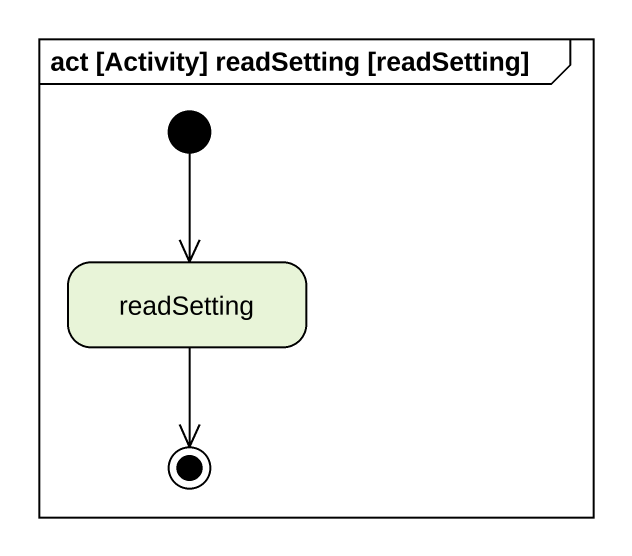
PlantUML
@startuml
mainframe act [Activity] readSetting [readSetting]
hide empty description
state readSetting
[*] --> readSetting
readSetting --> [*]
@enduml
